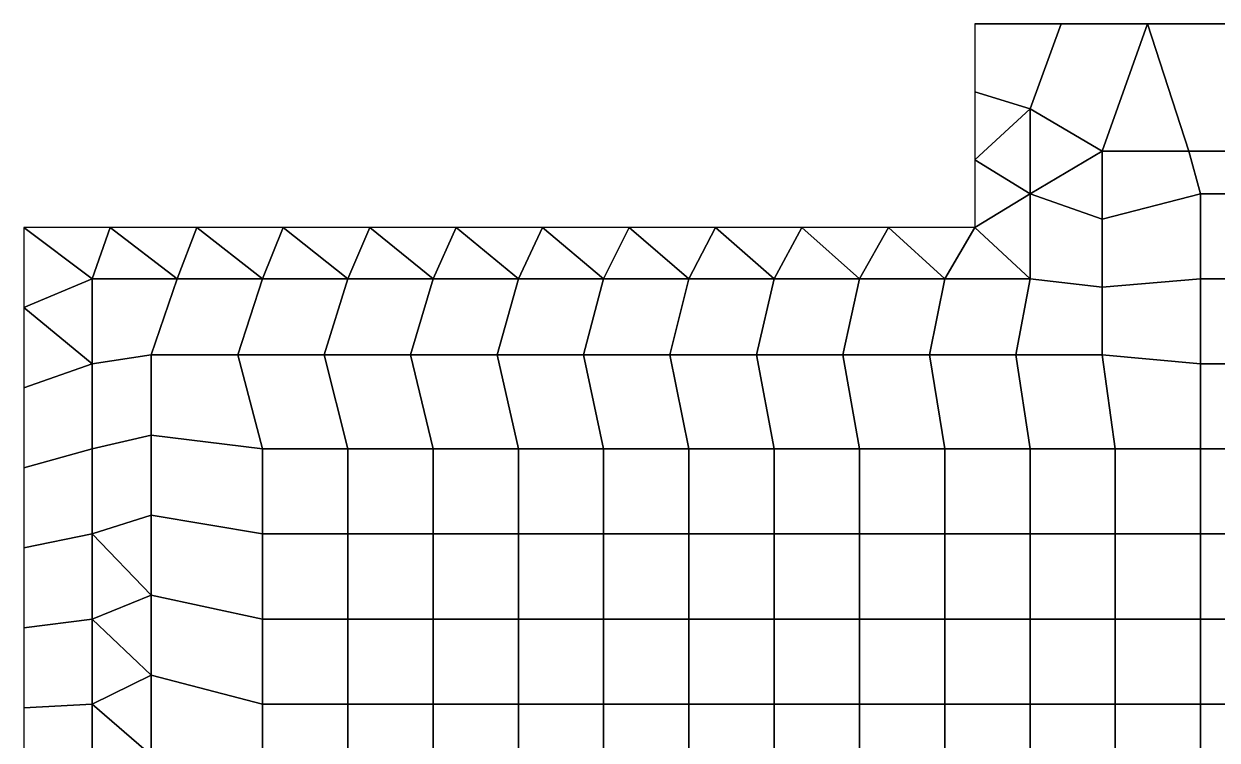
# Model space of a CAD drawing. Extents: x -13 to 39.3, y -26.5 to 20.6.
# Drawn here: x 1.2 to 8.23, y 16.33 to 20.55 of the extents above; entities that cross this region are included whole.
import ezdxf

# ---------------------------------------------------------------- set-up
doc = ezdxf.new("R2010")
doc.units = 0
doc.layers.add('BARS', color=1, linetype='CONTINUOUS')
doc.layers.add('FACES', color=5, linetype='CONTINUOUS')

msp = doc.modelspace()

# ---------------------------------------------------------------- linework, layer by layer
at = {"layer": 'BARS'}
for p, q in [((6.8, 20.55), (6.8, 20.15)), ((6.8, 20.55), (7.308, 20.55)), ((6.8, 20.55, 3.3), (6.8, 20.15, 3.3)), ((6.8, 20.55, 3.3), (7.308, 20.55, 3.3)), ((7.308, 20.55), (7.816, 20.55)), ((7.308, 20.55, 3.3), (7.816, 20.55, 3.3)), ((7.816, 20.55), (8.324, 20.55)), ((7.816, 20.55, 3.3), (8.324, 20.55, 3.3)), ((6.8, 20.15), (6.8, 19.75)), ((6.8, 20.15, 3.3), (6.8, 19.75, 3.3)), ((6.8, 19.75), (6.8, 19.35)), ((6.8, 19.75, 3.3), (6.8, 19.35, 3.3)), ((7.55, 19.4), (7.55, 19.8)), ((7.55, 19.8), (8.05909, 19.8)), ((7.55, 19.4, 3.3), (7.55, 19.8, 3.3)), ((7.55, 19.8, 3.3), (8.05909, 19.8, 3.3)), ((8.05909, 19.8), (8.56818, 19.8)), ((8.05909, 19.8, 3.3), (8.56818, 19.8, 3.3)), ((7.55, 19), (7.55, 19.4)), ((7.55, 19, 3.3), (7.55, 19.4, 3.3)), ((1.70909, 19.35), (1.2, 19.35)), ((1.2, 19.35), (1.2, 18.8786)), ((1.70909, 19.35, 3.3), (1.2, 19.35, 3.3)), ((1.2, 19.35, 3.3), (1.2, 18.8786, 3.3)), ((2.21818, 19.35), (1.70909, 19.35)), ((2.21818, 19.35, 3.3), (1.70909, 19.35, 3.3)), ((2.72727, 19.35), (2.21818, 19.35)), ((2.72727, 19.35, 3.3), (2.21818, 19.35, 3.3)), ((3.23636, 19.35), (2.72727, 19.35)), ((3.23636, 19.35, 3.3), (2.72727, 19.35, 3.3)), ((3.74545, 19.35), (3.23636, 19.35)), ((3.74545, 19.35, 3.3), (3.23636, 19.35, 3.3)), ((4.25455, 19.35), (3.74545, 19.35)), ((4.25455, 19.35, 3.3), (3.74545, 19.35, 3.3)), ((4.76364, 19.35), (4.25455, 19.35)), ((4.76364, 19.35, 3.3), (4.25455, 19.35, 3.3)), ((5.27273, 19.35), (4.76364, 19.35)), ((5.27273, 19.35, 3.3), (4.76364, 19.35, 3.3)), ((5.78182, 19.35), (5.27273, 19.35)), ((5.78182, 19.35, 3.3), (5.27273, 19.35, 3.3)), ((6.29091, 19.35), (5.78182, 19.35)), ((6.29091, 19.35, 3.3), (5.78182, 19.35, 3.3)), ((6.8, 19.35), (6.29091, 19.35)), ((6.8, 19.35, 3.3), (6.29091, 19.35, 3.3)), ((7.55, 18.6), (7.55, 19)), ((7.55, 18.6, 3.3), (7.55, 19, 3.3)), ((1.2, 18.8786), (1.2, 18.4071)), ((1.2, 18.8786, 3.3), (1.2, 18.4071, 3.3)), ((1.95, 18.1286), (1.95, 18.6)), ((1.95, 18.6), (2.45909, 18.6)), ((1.95, 18.6), (1.95, 18.6, 0.66)), ((1.95, 18.6, 0.66), (1.95, 18.6, 1.32)), ((1.95, 18.6, 1.32), (1.95, 18.6, 1.98)), ((1.95, 18.6, 1.98), (1.95, 18.6, 2.64)), ((1.95, 18.6, 2.64), (1.95, 18.6, 3.3)), ((1.95, 18.1286, 3.3), (1.95, 18.6, 3.3)), ((1.95, 18.6, 3.3), (2.45909, 18.6, 3.3)), ((2.45909, 18.6), (2.96818, 18.6)), ((2.45909, 18.6, 3.3), (2.96818, 18.6, 3.3)), ((2.96818, 18.6), (3.47727, 18.6)), ((2.96818, 18.6, 3.3), (3.47727, 18.6, 3.3)), ((3.47727, 18.6), (3.98636, 18.6)), ((3.47727, 18.6, 3.3), (3.98636, 18.6, 3.3)), ((3.98636, 18.6), (4.49545, 18.6)), ((3.98636, 18.6, 3.3), (4.49545, 18.6, 3.3)), ((4.49545, 18.6), (5.00455, 18.6)), ((4.49545, 18.6, 3.3), (5.00455, 18.6, 3.3)), ((5.00455, 18.6), (5.51364, 18.6)), ((5.00455, 18.6, 3.3), (5.51364, 18.6, 3.3)), ((5.51364, 18.6), (6.02273, 18.6)), ((5.51364, 18.6), (5.51364, 18.6, 0.66)), ((5.51364, 18.6, 0.66), (5.51364, 18.6, 1.32)), ((5.51364, 18.6, 1.32), (5.51364, 18.6, 1.98)), ((5.51364, 18.6, 1.98), (5.51364, 18.6, 2.64)), ((5.51364, 18.6, 2.64), (5.51364, 18.6, 3.3)), ((5.51364, 18.6, 3.3), (6.02273, 18.6, 3.3)), ((6.02273, 18.6), (6.53182, 18.6)), ((6.02273, 18.6, 3.3), (6.53182, 18.6, 3.3)), ((6.53182, 18.6), (7.04091, 18.6)), ((6.53182, 18.6, 3.3), (7.04091, 18.6, 3.3)), ((7.04091, 18.6), (7.55, 18.6)), ((7.04091, 18.6, 3.3), (7.55, 18.6, 3.3)), ((7.55, 18.6), (7.55, 18.6, 0.66)), ((7.55, 18.6, 0.66), (7.55, 18.6, 1.32)), ((7.55, 18.6, 1.32), (7.55, 18.6, 1.98)), ((7.55, 18.6, 1.98), (7.55, 18.6, 2.64)), ((7.55, 18.6, 2.64), (7.55, 18.6, 3.3)), ((1.2, 18.4071), (1.2, 17.9357)), ((1.2, 18.4071, 3.3), (1.2, 17.9357, 3.3)), ((1.95, 17.6571), (1.95, 18.1286)), ((1.95, 17.6571, 3.3), (1.95, 18.1286, 3.3)), ((1.2, 17.9357), (1.2, 17.4643)), ((1.2, 17.9357, 3.3), (1.2, 17.4643, 3.3)), ((1.95, 17.1857), (1.95, 17.6571)), ((1.95, 17.1857, 3.3), (1.95, 17.6571, 3.3)), ((1.2, 17.4643), (1.2, 16.9929)), ((1.2, 17.4643, 3.3), (1.2, 16.9929, 3.3)), ((1.95, 16.7143), (1.95, 17.1857)), ((1.95, 16.7143, 3.3), (1.95, 17.1857, 3.3)), ((1.2, 16.9929), (1.2, 16.5214)), ((1.2, 16.9929, 3.3), (1.2, 16.5214, 3.3)), ((1.95, 16.2429), (1.95, 16.7143)), ((1.95, 16.2429, 3.3), (1.95, 16.7143, 3.3)), ((1.2, 16.5214), (1.2, 16.05)), ((1.2, 16.5214, 3.3), (1.2, 16.05, 3.3))]:
    msp.add_line(p, q, dxfattribs=at)
at = {"layer": 'FACES'}
for points in [[(7.12464, 20.0493), (7.308, 20.55), (6.8, 20.55), (6.8, 20.15)], [(7.12464, 20.0493, 3.3), (7.308, 20.55, 3.3), (6.8, 20.55, 3.3), (6.8, 20.15, 3.3)], [(7.55, 19.8), (7.816, 20.55), (7.308, 20.55), (7.12464, 20.0493)], [(7.55, 19.8, 3.3), (7.816, 20.55, 3.3), (7.308, 20.55, 3.3), (7.12464, 20.0493, 3.3)], [(8.05909, 19.8), (7.816, 20.55), (7.55, 19.8)], [(8.05909, 19.8, 3.3), (7.816, 20.55, 3.3), (7.55, 19.8, 3.3)], [(8.56818, 19.8), (8.324, 20.55), (7.816, 20.55), (8.05909, 19.8)], [(8.56818, 19.8, 3.3), (8.324, 20.55, 3.3), (7.816, 20.55, 3.3), (8.05909, 19.8, 3.3)], [(7.12464, 20.0493), (6.8, 20.15), (6.8, 19.75)], [(7.12464, 20.0493, 3.3), (6.8, 20.15, 3.3), (6.8, 19.75, 3.3)], [(7.12464, 19.5486), (7.12464, 20.0493), (6.8, 19.75)], [(7.12464, 19.5486, 3.3), (7.12464, 20.0493, 3.3), (6.8, 19.75, 3.3)], [(7.55, 19.8), (7.12464, 20.0493), (7.12464, 19.5486)], [(7.55, 19.8, 3.3), (7.12464, 20.0493, 3.3), (7.12464, 19.5486, 3.3)], [(7.12464, 19.5486), (6.8, 19.75), (6.8, 19.35)], [(7.12464, 19.5486, 3.3), (6.8, 19.75, 3.3), (6.8, 19.35, 3.3)], [(7.55, 19.4), (7.55, 19.8), (7.12464, 19.5486)], [(7.55, 19.4, 3.3), (7.55, 19.8, 3.3), (7.12464, 19.5486, 3.3)], [(8.12887, 19.5486), (8.05909, 19.8), (7.55, 19.8), (7.55, 19.4)], [(7.55, 19.8), (7.55, 19.8, 0.66), (8.05909, 19.8, 0.66), (8.05909, 19.8)], [(8.05909, 19.8, 0.66), (7.55, 19.8, 0.66), (7.55, 19.8, 1.32), (8.05909, 19.8, 1.32)], [(8.05909, 19.8, 1.32), (7.55, 19.8, 1.32), (7.55, 19.8, 1.98), (8.05909, 19.8, 1.98)], [(8.05909, 19.8, 1.98), (7.55, 19.8, 1.98), (7.55, 19.8, 2.64), (8.05909, 19.8, 2.64)], [(8.05909, 19.8, 2.64), (7.55, 19.8, 2.64), (7.55, 19.8, 3.3), (8.05909, 19.8, 3.3)], [(7.55, 19.4, 0.66), (7.55, 19.4), (7.55, 19.8), (7.55, 19.8, 0.66)], [(7.55, 19.4, 0.66), (7.55, 19.8, 0.66), (7.55, 19.8, 1.32), (7.55, 19.4, 1.32)], [(7.55, 19.4, 1.32), (7.55, 19.8, 1.32), (7.55, 19.8, 1.98), (7.55, 19.4, 1.98)], [(7.55, 19.4, 1.98), (7.55, 19.8, 1.98), (7.55, 19.8, 2.64), (7.55, 19.4, 2.64)], [(7.55, 19.4, 2.64), (7.55, 19.8, 2.64), (7.55, 19.8, 3.3), (7.55, 19.4, 3.3)], [(8.12887, 19.5486, 3.3), (8.05909, 19.8, 3.3), (7.55, 19.8, 3.3), (7.55, 19.4, 3.3)], [(8.63098, 19.5486), (8.56818, 19.8), (8.05909, 19.8), (8.12887, 19.5486)], [(8.05909, 19.8), (8.05909, 19.8, 0.66), (8.56818, 19.8, 0.66), (8.56818, 19.8)], [(8.56818, 19.8, 0.66), (8.05909, 19.8, 0.66), (8.05909, 19.8, 1.32), (8.56818, 19.8, 1.32)], [(8.56818, 19.8, 1.32), (8.05909, 19.8, 1.32), (8.05909, 19.8, 1.98), (8.56818, 19.8, 1.98)], [(8.56818, 19.8, 1.98), (8.05909, 19.8, 1.98), (8.05909, 19.8, 2.64), (8.56818, 19.8, 2.64)], [(8.56818, 19.8, 2.64), (8.05909, 19.8, 2.64), (8.05909, 19.8, 3.3), (8.56818, 19.8, 3.3)], [(8.63098, 19.5486, 3.3), (8.56818, 19.8, 3.3), (8.05909, 19.8, 3.3), (8.12887, 19.5486, 3.3)], [(7.12464, 19.0479), (7.12464, 19.5486), (6.8, 19.35)], [(7.12464, 19.0479, 3.3), (7.12464, 19.5486, 3.3), (6.8, 19.35, 3.3)], [(7.55, 19), (7.55, 19.4), (7.12464, 19.5486), (7.12464, 19.0479)], [(7.55, 19, 3.3), (7.55, 19.4, 3.3), (7.12464, 19.5486, 3.3), (7.12464, 19.0479, 3.3)], [(8.12887, 19.0479), (8.12887, 19.5486), (7.55, 19.4), (7.55, 19)], [(8.12887, 19.0479, 3.3), (8.12887, 19.5486, 3.3), (7.55, 19.4, 3.3), (7.55, 19, 3.3)], [(8.63098, 19.5486), (8.12887, 19.5486), (8.12887, 19.0479), (8.63098, 19.0479)], [(8.63098, 19.5486, 3.3), (8.12887, 19.5486, 3.3), (8.12887, 19.0479, 3.3), (8.63098, 19.0479, 3.3)], [(7.55, 19, 0.66), (7.55, 19), (7.55, 19.4), (7.55, 19.4, 0.66)], [(7.55, 19, 0.66), (7.55, 19.4, 0.66), (7.55, 19.4, 1.32), (7.55, 19, 1.32)], [(7.55, 19, 1.32), (7.55, 19.4, 1.32), (7.55, 19.4, 1.98), (7.55, 19, 1.98)], [(7.55, 19, 1.98), (7.55, 19.4, 1.98), (7.55, 19.4, 2.64), (7.55, 19, 2.64)], [(7.55, 19, 2.64), (7.55, 19.4, 2.64), (7.55, 19.4, 3.3), (7.55, 19, 3.3)], [(1.60139, 19.0479), (1.70909, 19.35), (1.2, 19.35)], [(1.60139, 19.0479), (1.2, 19.35), (1.2, 18.8786)], [(1.60139, 19.0479, 3.3), (1.70909, 19.35, 3.3), (1.2, 19.35, 3.3)], [(1.60139, 19.0479, 3.3), (1.2, 19.35, 3.3), (1.2, 18.8786, 3.3)], [(2.1035, 19.0479), (1.70909, 19.35), (1.60139, 19.0479)], [(2.1035, 19.0479, 3.3), (1.70909, 19.35, 3.3), (1.60139, 19.0479, 3.3)], [(2.1035, 19.0479), (2.21818, 19.35), (1.70909, 19.35)], [(2.1035, 19.0479, 3.3), (2.21818, 19.35, 3.3), (1.70909, 19.35, 3.3)], [(2.60562, 19.0479), (2.21818, 19.35), (2.1035, 19.0479)], [(2.60562, 19.0479, 3.3), (2.21818, 19.35, 3.3), (2.1035, 19.0479, 3.3)], [(2.60562, 19.0479), (2.72727, 19.35), (2.21818, 19.35)], [(2.60562, 19.0479, 3.3), (2.72727, 19.35, 3.3), (2.21818, 19.35, 3.3)], [(3.10773, 19.0479), (2.72727, 19.35), (2.60562, 19.0479)], [(3.10773, 19.0479, 3.3), (2.72727, 19.35, 3.3), (2.60562, 19.0479, 3.3)], [(3.10773, 19.0479), (3.23636, 19.35), (2.72727, 19.35)], [(3.10773, 19.0479, 3.3), (3.23636, 19.35, 3.3), (2.72727, 19.35, 3.3)], [(3.60984, 19.0479), (3.23636, 19.35), (3.10773, 19.0479)], [(3.60984, 19.0479, 3.3), (3.23636, 19.35, 3.3), (3.10773, 19.0479, 3.3)], [(3.60984, 19.0479), (3.74545, 19.35), (3.23636, 19.35)], [(3.60984, 19.0479, 3.3), (3.74545, 19.35, 3.3), (3.23636, 19.35, 3.3)], [(4.11196, 19.0479), (3.74545, 19.35), (3.60984, 19.0479)], [(4.11196, 19.0479, 3.3), (3.74545, 19.35, 3.3), (3.60984, 19.0479, 3.3)], [(4.11196, 19.0479), (4.25455, 19.35), (3.74545, 19.35)], [(4.11196, 19.0479, 3.3), (4.25455, 19.35, 3.3), (3.74545, 19.35, 3.3)], [(4.61407, 19.0479), (4.25455, 19.35), (4.11196, 19.0479)], [(4.61407, 19.0479, 3.3), (4.25455, 19.35, 3.3), (4.11196, 19.0479, 3.3)], [(4.61407, 19.0479), (4.76364, 19.35), (4.25455, 19.35)], [(4.61407, 19.0479, 3.3), (4.76364, 19.35, 3.3), (4.25455, 19.35, 3.3)], [(5.11618, 19.0479), (4.76364, 19.35), (4.61407, 19.0479)], [(5.11618, 19.0479, 3.3), (4.76364, 19.35, 3.3), (4.61407, 19.0479, 3.3)], [(5.11618, 19.0479), (5.27273, 19.35), (4.76364, 19.35)], [(5.11618, 19.0479, 3.3), (5.27273, 19.35, 3.3), (4.76364, 19.35, 3.3)], [(5.6183, 19.0479), (5.27273, 19.35), (5.11618, 19.0479)], [(5.6183, 19.0479, 3.3), (5.27273, 19.35, 3.3), (5.11618, 19.0479, 3.3)], [(5.6183, 19.0479), (5.78182, 19.35), (5.27273, 19.35)], [(5.6183, 19.0479, 3.3), (5.78182, 19.35, 3.3), (5.27273, 19.35, 3.3)], [(6.12041, 19.0479), (5.78182, 19.35), (5.6183, 19.0479)], [(6.12041, 19.0479, 3.3), (5.78182, 19.35, 3.3), (5.6183, 19.0479, 3.3)], [(6.12041, 19.0479), (6.29091, 19.35), (5.78182, 19.35)], [(6.12041, 19.0479, 3.3), (6.29091, 19.35, 3.3), (5.78182, 19.35, 3.3)], [(6.62252, 19.0479), (6.29091, 19.35), (6.12041, 19.0479)], [(6.62252, 19.0479, 3.3), (6.29091, 19.35, 3.3), (6.12041, 19.0479, 3.3)], [(6.62252, 19.0479), (6.8, 19.35), (6.29091, 19.35)], [(6.62252, 19.0479, 3.3), (6.8, 19.35, 3.3), (6.29091, 19.35, 3.3)], [(7.12464, 19.0479), (6.8, 19.35), (6.62252, 19.0479)], [(7.12464, 19.0479, 3.3), (6.8, 19.35, 3.3), (6.62252, 19.0479, 3.3)], [(1.60139, 18.5472), (1.60139, 19.0479), (1.2, 18.8786)], [(1.60139, 18.5472, 3.3), (1.60139, 19.0479, 3.3), (1.2, 18.8786, 3.3)], [(1.95, 18.6), (2.1035, 19.0479), (1.60139, 19.0479), (1.60139, 18.5472)], [(1.95, 18.6, 3.3), (2.1035, 19.0479, 3.3), (1.60139, 19.0479, 3.3), (1.60139, 18.5472, 3.3)], [(2.45909, 18.6), (2.60562, 19.0479), (2.1035, 19.0479), (1.95, 18.6)], [(2.45909, 18.6, 3.3), (2.60562, 19.0479, 3.3), (2.1035, 19.0479, 3.3), (1.95, 18.6, 3.3)], [(2.96818, 18.6), (3.10773, 19.0479), (2.60562, 19.0479), (2.45909, 18.6)], [(2.96818, 18.6, 3.3), (3.10773, 19.0479, 3.3), (2.60562, 19.0479, 3.3), (2.45909, 18.6, 3.3)], [(3.47727, 18.6), (3.60984, 19.0479), (3.10773, 19.0479), (2.96818, 18.6)], [(3.47727, 18.6, 3.3), (3.60984, 19.0479, 3.3), (3.10773, 19.0479, 3.3), (2.96818, 18.6, 3.3)], [(3.98636, 18.6), (4.11196, 19.0479), (3.60984, 19.0479), (3.47727, 18.6)], [(3.98636, 18.6, 3.3), (4.11196, 19.0479, 3.3), (3.60984, 19.0479, 3.3), (3.47727, 18.6, 3.3)], [(4.49545, 18.6), (4.61407, 19.0479), (4.11196, 19.0479), (3.98636, 18.6)], [(4.49545, 18.6, 3.3), (4.61407, 19.0479, 3.3), (4.11196, 19.0479, 3.3), (3.98636, 18.6, 3.3)], [(5.00455, 18.6), (5.11618, 19.0479), (4.61407, 19.0479), (4.49545, 18.6)], [(5.00455, 18.6, 3.3), (5.11618, 19.0479, 3.3), (4.61407, 19.0479, 3.3), (4.49545, 18.6, 3.3)], [(5.51364, 18.6), (5.6183, 19.0479), (5.11618, 19.0479), (5.00455, 18.6)], [(5.51364, 18.6, 3.3), (5.6183, 19.0479, 3.3), (5.11618, 19.0479, 3.3), (5.00455, 18.6, 3.3)], [(6.02273, 18.6), (6.12041, 19.0479), (5.6183, 19.0479), (5.51364, 18.6)], [(6.02273, 18.6, 3.3), (6.12041, 19.0479, 3.3), (5.6183, 19.0479, 3.3), (5.51364, 18.6, 3.3)], [(6.53182, 18.6), (6.62252, 19.0479), (6.12041, 19.0479), (6.02273, 18.6)], [(6.53182, 18.6, 3.3), (6.62252, 19.0479, 3.3), (6.12041, 19.0479, 3.3), (6.02273, 18.6, 3.3)], [(7.04091, 18.6), (7.12464, 19.0479), (6.62252, 19.0479), (6.53182, 18.6)], [(7.04091, 18.6, 3.3), (7.12464, 19.0479, 3.3), (6.62252, 19.0479, 3.3), (6.53182, 18.6, 3.3)], [(7.55, 19), (7.12464, 19.0479), (7.04091, 18.6), (7.55, 18.6)], [(7.55, 19, 3.3), (7.12464, 19.0479, 3.3), (7.04091, 18.6, 3.3), (7.55, 18.6, 3.3)], [(8.12887, 19.0479), (7.55, 19), (7.55, 18.6), (8.12887, 18.5472)], [(8.12887, 19.0479, 3.3), (7.55, 19, 3.3), (7.55, 18.6, 3.3), (8.12887, 18.5472, 3.3)], [(8.63098, 19.0479), (8.12887, 19.0479), (8.12887, 18.5472), (8.63098, 18.5472)], [(8.63098, 19.0479, 3.3), (8.12887, 19.0479, 3.3), (8.12887, 18.5472, 3.3), (8.63098, 18.5472, 3.3)], [(7.55, 18.6, 0.66), (7.55, 18.6), (7.55, 19), (7.55, 19, 0.66)], [(7.55, 18.6, 0.66), (7.55, 19, 0.66), (7.55, 19, 1.32), (7.55, 18.6, 1.32)], [(7.55, 18.6, 1.32), (7.55, 19, 1.32), (7.55, 19, 1.98), (7.55, 18.6, 1.98)], [(7.55, 18.6, 1.98), (7.55, 19, 1.98), (7.55, 19, 2.64), (7.55, 18.6, 2.64)], [(7.55, 18.6, 2.64), (7.55, 19, 2.64), (7.55, 19, 3.3), (7.55, 18.6, 3.3)], [(1.60139, 18.5472), (1.2, 18.8786), (1.2, 18.4071)], [(1.60139, 18.5472, 3.3), (1.2, 18.8786, 3.3), (1.2, 18.4071, 3.3)], [(1.95, 18.1286), (1.95, 18.6), (1.60139, 18.5472), (1.60139, 18.0465)], [(1.95, 18.1286, 3.3), (1.95, 18.6, 3.3), (1.60139, 18.5472, 3.3), (1.60139, 18.0465, 3.3)], [(2.60562, 18.0465), (2.45909, 18.6), (1.95, 18.6), (1.95, 18.1286)], [(1.95, 18.6), (1.95, 18.6, 0.66), (2.45909, 18.6, 0.66), (2.45909, 18.6)], [(2.45909, 18.6, 0.66), (1.95, 18.6, 0.66), (1.95, 18.6, 1.32), (2.45909, 18.6, 1.32)], [(2.45909, 18.6, 1.32), (1.95, 18.6, 1.32), (1.95, 18.6, 1.98), (2.45909, 18.6, 1.98)], [(2.45909, 18.6, 1.98), (1.95, 18.6, 1.98), (1.95, 18.6, 2.64), (2.45909, 18.6, 2.64)], [(2.45909, 18.6, 2.64), (1.95, 18.6, 2.64), (1.95, 18.6, 3.3), (2.45909, 18.6, 3.3)], [(1.95, 18.1286, 0.66), (1.95, 18.1286), (1.95, 18.6), (1.95, 18.6, 0.66)], [(1.95, 18.1286, 0.66), (1.95, 18.6, 0.66), (1.95, 18.6, 1.32), (1.95, 18.1286, 1.32)], [(1.95, 18.1286, 1.32), (1.95, 18.6, 1.32), (1.95, 18.6, 1.98), (1.95, 18.1286, 1.98)], [(1.95, 18.1286, 1.98), (1.95, 18.6, 1.98), (1.95, 18.6, 2.64), (1.95, 18.1286, 2.64)], [(1.95, 18.1286, 2.64), (1.95, 18.6, 2.64), (1.95, 18.6, 3.3), (1.95, 18.1286, 3.3)], [(2.60562, 18.0465, 3.3), (2.45909, 18.6, 3.3), (1.95, 18.6, 3.3), (1.95, 18.1286, 3.3)], [(3.10773, 18.0465), (2.96818, 18.6), (2.45909, 18.6), (2.60562, 18.0465)], [(2.45909, 18.6), (2.45909, 18.6, 0.66), (2.96818, 18.6, 0.66), (2.96818, 18.6)], [(2.96818, 18.6, 0.66), (2.45909, 18.6, 0.66), (2.45909, 18.6, 1.32), (2.96818, 18.6, 1.32)], [(2.96818, 18.6, 1.32), (2.45909, 18.6, 1.32), (2.45909, 18.6, 1.98), (2.96818, 18.6, 1.98)], [(2.96818, 18.6, 1.98), (2.45909, 18.6, 1.98), (2.45909, 18.6, 2.64), (2.96818, 18.6, 2.64)], [(2.96818, 18.6, 2.64), (2.45909, 18.6, 2.64), (2.45909, 18.6, 3.3), (2.96818, 18.6, 3.3)], [(3.10773, 18.0465, 3.3), (2.96818, 18.6, 3.3), (2.45909, 18.6, 3.3), (2.60562, 18.0465, 3.3)], [(3.60984, 18.0465), (3.47727, 18.6), (2.96818, 18.6), (3.10773, 18.0465)], [(2.96818, 18.6), (2.96818, 18.6, 0.66), (3.47727, 18.6, 0.66), (3.47727, 18.6)], [(3.47727, 18.6, 0.66), (2.96818, 18.6, 0.66), (2.96818, 18.6, 1.32), (3.47727, 18.6, 1.32)], [(3.47727, 18.6, 1.32), (2.96818, 18.6, 1.32), (2.96818, 18.6, 1.98), (3.47727, 18.6, 1.98)], [(3.47727, 18.6, 1.98), (2.96818, 18.6, 1.98), (2.96818, 18.6, 2.64), (3.47727, 18.6, 2.64)], [(3.47727, 18.6, 2.64), (2.96818, 18.6, 2.64), (2.96818, 18.6, 3.3), (3.47727, 18.6, 3.3)], [(3.60984, 18.0465, 3.3), (3.47727, 18.6, 3.3), (2.96818, 18.6, 3.3), (3.10773, 18.0465, 3.3)], [(4.11196, 18.0465), (3.98636, 18.6), (3.47727, 18.6), (3.60984, 18.0465)], [(3.47727, 18.6), (3.47727, 18.6, 0.66), (3.98636, 18.6, 0.66), (3.98636, 18.6)], [(3.98636, 18.6, 0.66), (3.47727, 18.6, 0.66), (3.47727, 18.6, 1.32), (3.98636, 18.6, 1.32)], [(3.98636, 18.6, 1.32), (3.47727, 18.6, 1.32), (3.47727, 18.6, 1.98), (3.98636, 18.6, 1.98)], [(3.98636, 18.6, 1.98), (3.47727, 18.6, 1.98), (3.47727, 18.6, 2.64), (3.98636, 18.6, 2.64)], [(3.98636, 18.6, 2.64), (3.47727, 18.6, 2.64), (3.47727, 18.6, 3.3), (3.98636, 18.6, 3.3)], [(4.11196, 18.0465, 3.3), (3.98636, 18.6, 3.3), (3.47727, 18.6, 3.3), (3.60984, 18.0465, 3.3)], [(4.61407, 18.0465), (4.49545, 18.6), (3.98636, 18.6), (4.11196, 18.0465)], [(3.98636, 18.6), (3.98636, 18.6, 0.66), (4.49545, 18.6, 0.66), (4.49545, 18.6)], [(4.49545, 18.6, 0.66), (3.98636, 18.6, 0.66), (3.98636, 18.6, 1.32), (4.49545, 18.6, 1.32)], [(4.49545, 18.6, 1.32), (3.98636, 18.6, 1.32), (3.98636, 18.6, 1.98), (4.49545, 18.6, 1.98)], [(4.49545, 18.6, 1.98), (3.98636, 18.6, 1.98), (3.98636, 18.6, 2.64), (4.49545, 18.6, 2.64)], [(4.49545, 18.6, 2.64), (3.98636, 18.6, 2.64), (3.98636, 18.6, 3.3), (4.49545, 18.6, 3.3)], [(4.61407, 18.0465, 3.3), (4.49545, 18.6, 3.3), (3.98636, 18.6, 3.3), (4.11196, 18.0465, 3.3)], [(5.11618, 18.0465), (5.00455, 18.6), (4.49545, 18.6), (4.61407, 18.0465)], [(4.49545, 18.6), (4.49545, 18.6, 0.66), (5.00455, 18.6, 0.66), (5.00455, 18.6)], [(5.00455, 18.6, 0.66), (4.49545, 18.6, 0.66), (4.49545, 18.6, 1.32), (5.00455, 18.6, 1.32)], [(5.00455, 18.6, 1.32), (4.49545, 18.6, 1.32), (4.49545, 18.6, 1.98), (5.00455, 18.6, 1.98)], [(5.00455, 18.6, 1.98), (4.49545, 18.6, 1.98), (4.49545, 18.6, 2.64), (5.00455, 18.6, 2.64)], [(5.00455, 18.6, 2.64), (4.49545, 18.6, 2.64), (4.49545, 18.6, 3.3), (5.00455, 18.6, 3.3)], [(5.11618, 18.0465, 3.3), (5.00455, 18.6, 3.3), (4.49545, 18.6, 3.3), (4.61407, 18.0465, 3.3)], [(5.6183, 18.0465), (5.51364, 18.6), (5.00455, 18.6), (5.11618, 18.0465)], [(5.00455, 18.6), (5.00455, 18.6, 0.66), (5.51364, 18.6, 0.66), (5.51364, 18.6)], [(5.51364, 18.6, 0.66), (5.00455, 18.6, 0.66), (5.00455, 18.6, 1.32), (5.51364, 18.6, 1.32)], [(5.51364, 18.6, 1.32), (5.00455, 18.6, 1.32), (5.00455, 18.6, 1.98), (5.51364, 18.6, 1.98)], [(5.51364, 18.6, 1.98), (5.00455, 18.6, 1.98), (5.00455, 18.6, 2.64), (5.51364, 18.6, 2.64)], [(5.51364, 18.6, 2.64), (5.00455, 18.6, 2.64), (5.00455, 18.6, 3.3), (5.51364, 18.6, 3.3)], [(5.6183, 18.0465, 3.3), (5.51364, 18.6, 3.3), (5.00455, 18.6, 3.3), (5.11618, 18.0465, 3.3)], [(6.12041, 18.0465), (6.02273, 18.6), (5.51364, 18.6), (5.6183, 18.0465)], [(5.51364, 18.6), (5.51364, 18.6, 0.66), (6.02273, 18.6, 0.66), (6.02273, 18.6)], [(6.02273, 18.6, 0.66), (5.51364, 18.6, 0.66), (5.51364, 18.6, 1.32), (6.02273, 18.6, 1.32)], [(6.02273, 18.6, 1.32), (5.51364, 18.6, 1.32), (5.51364, 18.6, 1.98), (6.02273, 18.6, 1.98)], [(6.02273, 18.6, 1.98), (5.51364, 18.6, 1.98), (5.51364, 18.6, 2.64), (6.02273, 18.6, 2.64)], [(6.02273, 18.6, 2.64), (5.51364, 18.6, 2.64), (5.51364, 18.6, 3.3), (6.02273, 18.6, 3.3)], [(6.12041, 18.0465, 3.3), (6.02273, 18.6, 3.3), (5.51364, 18.6, 3.3), (5.6183, 18.0465, 3.3)], [(6.62252, 18.0465), (6.53182, 18.6), (6.02273, 18.6), (6.12041, 18.0465)], [(6.02273, 18.6), (6.02273, 18.6, 0.66), (6.53182, 18.6, 0.66), (6.53182, 18.6)], [(6.53182, 18.6, 0.66), (6.02273, 18.6, 0.66), (6.02273, 18.6, 1.32), (6.53182, 18.6, 1.32)], [(6.53182, 18.6, 1.32), (6.02273, 18.6, 1.32), (6.02273, 18.6, 1.98), (6.53182, 18.6, 1.98)], [(6.53182, 18.6, 1.98), (6.02273, 18.6, 1.98), (6.02273, 18.6, 2.64), (6.53182, 18.6, 2.64)], [(6.53182, 18.6, 2.64), (6.02273, 18.6, 2.64), (6.02273, 18.6, 3.3), (6.53182, 18.6, 3.3)], [(6.62252, 18.0465, 3.3), (6.53182, 18.6, 3.3), (6.02273, 18.6, 3.3), (6.12041, 18.0465, 3.3)], [(7.12464, 18.0465), (7.04091, 18.6), (6.53182, 18.6), (6.62252, 18.0465)], [(6.53182, 18.6), (6.53182, 18.6, 0.66), (7.04091, 18.6, 0.66), (7.04091, 18.6)], [(7.04091, 18.6, 0.66), (6.53182, 18.6, 0.66), (6.53182, 18.6, 1.32), (7.04091, 18.6, 1.32)], [(7.04091, 18.6, 1.32), (6.53182, 18.6, 1.32), (6.53182, 18.6, 1.98), (7.04091, 18.6, 1.98)], [(7.04091, 18.6, 1.98), (6.53182, 18.6, 1.98), (6.53182, 18.6, 2.64), (7.04091, 18.6, 2.64)], [(7.04091, 18.6, 2.64), (6.53182, 18.6, 2.64), (6.53182, 18.6, 3.3), (7.04091, 18.6, 3.3)], [(7.12464, 18.0465, 3.3), (7.04091, 18.6, 3.3), (6.53182, 18.6, 3.3), (6.62252, 18.0465, 3.3)], [(7.62675, 18.0465), (7.55, 18.6), (7.04091, 18.6), (7.12464, 18.0465)], [(7.04091, 18.6), (7.04091, 18.6, 0.66), (7.55, 18.6, 0.66), (7.55, 18.6)], [(7.55, 18.6, 0.66), (7.04091, 18.6, 0.66), (7.04091, 18.6, 1.32), (7.55, 18.6, 1.32)], [(7.55, 18.6, 1.32), (7.04091, 18.6, 1.32), (7.04091, 18.6, 1.98), (7.55, 18.6, 1.98)], [(7.55, 18.6, 1.98), (7.04091, 18.6, 1.98), (7.04091, 18.6, 2.64), (7.55, 18.6, 2.64)], [(7.55, 18.6, 2.64), (7.04091, 18.6, 2.64), (7.04091, 18.6, 3.3), (7.55, 18.6, 3.3)], [(7.62675, 18.0465, 3.3), (7.55, 18.6, 3.3), (7.04091, 18.6, 3.3), (7.12464, 18.0465, 3.3)], [(8.12887, 18.0465), (8.12887, 18.5472), (7.55, 18.6), (7.62675, 18.0465)], [(8.12887, 18.0465, 3.3), (8.12887, 18.5472, 3.3), (7.55, 18.6, 3.3), (7.62675, 18.0465, 3.3)], [(1.60139, 18.0465), (1.60139, 18.5472), (1.2, 18.4071), (1.2, 17.9357)], [(1.60139, 18.0465, 3.3), (1.60139, 18.5472, 3.3), (1.2, 18.4071, 3.3), (1.2, 17.9357, 3.3)], [(8.63098, 18.5472), (8.12887, 18.5472), (8.12887, 18.0465), (8.63098, 18.0465)], [(8.63098, 18.5472, 3.3), (8.12887, 18.5472, 3.3), (8.12887, 18.0465, 3.3), (8.63098, 18.0465, 3.3)], [(1.95, 17.6571), (1.95, 18.1286), (1.60139, 18.0465), (1.60139, 17.5458)], [(1.95, 17.6571, 3.3), (1.95, 18.1286, 3.3), (1.60139, 18.0465, 3.3), (1.60139, 17.5458, 3.3)], [(2.60562, 17.5458), (2.60562, 18.0465), (1.95, 18.1286), (1.95, 17.6571)], [(1.95, 17.6571, 0.66), (1.95, 17.6571), (1.95, 18.1286), (1.95, 18.1286, 0.66)], [(1.95, 17.6571, 0.66), (1.95, 18.1286, 0.66), (1.95, 18.1286, 1.32), (1.95, 17.6571, 1.32)], [(1.95, 17.6571, 1.32), (1.95, 18.1286, 1.32), (1.95, 18.1286, 1.98), (1.95, 17.6571, 1.98)], [(1.95, 17.6571, 1.98), (1.95, 18.1286, 1.98), (1.95, 18.1286, 2.64), (1.95, 17.6571, 2.64)], [(1.95, 17.6571, 2.64), (1.95, 18.1286, 2.64), (1.95, 18.1286, 3.3), (1.95, 17.6571, 3.3)], [(2.60562, 17.5458, 3.3), (2.60562, 18.0465, 3.3), (1.95, 18.1286, 3.3), (1.95, 17.6571, 3.3)], [(1.60139, 17.5458), (1.60139, 18.0465), (1.2, 17.9357), (1.2, 17.4643)], [(1.60139, 17.5458, 3.3), (1.60139, 18.0465, 3.3), (1.2, 17.9357, 3.3), (1.2, 17.4643, 3.3)], [(3.10773, 18.0465), (2.60562, 18.0465), (2.60562, 17.5458), (3.10773, 17.5458)], [(3.10773, 18.0465, 3.3), (2.60562, 18.0465, 3.3), (2.60562, 17.5458, 3.3), (3.10773, 17.5458, 3.3)], [(3.60984, 18.0465), (3.10773, 18.0465), (3.10773, 17.5458), (3.60984, 17.5458)], [(3.60984, 18.0465, 3.3), (3.10773, 18.0465, 3.3), (3.10773, 17.5458, 3.3), (3.60984, 17.5458, 3.3)], [(4.11196, 18.0465), (3.60984, 18.0465), (3.60984, 17.5458), (4.11196, 17.5458)], [(4.11196, 18.0465, 3.3), (3.60984, 18.0465, 3.3), (3.60984, 17.5458, 3.3), (4.11196, 17.5458, 3.3)], [(4.61407, 18.0465), (4.11196, 18.0465), (4.11196, 17.5458), (4.61407, 17.5458)], [(4.61407, 18.0465, 3.3), (4.11196, 18.0465, 3.3), (4.11196, 17.5458, 3.3), (4.61407, 17.5458, 3.3)], [(5.11618, 18.0465), (4.61407, 18.0465), (4.61407, 17.5458), (5.11618, 17.5458)], [(5.11618, 18.0465, 3.3), (4.61407, 18.0465, 3.3), (4.61407, 17.5458, 3.3), (5.11618, 17.5458, 3.3)], [(5.6183, 18.0465), (5.11618, 18.0465), (5.11618, 17.5458), (5.6183, 17.5458)], [(5.6183, 18.0465, 3.3), (5.11618, 18.0465, 3.3), (5.11618, 17.5458, 3.3), (5.6183, 17.5458, 3.3)], [(6.12041, 18.0465), (5.6183, 18.0465), (5.6183, 17.5458), (6.12041, 17.5458)], [(6.12041, 18.0465, 3.3), (5.6183, 18.0465, 3.3), (5.6183, 17.5458, 3.3), (6.12041, 17.5458, 3.3)], [(6.62252, 18.0465), (6.12041, 18.0465), (6.12041, 17.5458), (6.62252, 17.5458)], [(6.62252, 18.0465, 3.3), (6.12041, 18.0465, 3.3), (6.12041, 17.5458, 3.3), (6.62252, 17.5458, 3.3)], [(7.12464, 18.0465), (6.62252, 18.0465), (6.62252, 17.5458), (7.12464, 17.5458)], [(7.12464, 18.0465, 3.3), (6.62252, 18.0465, 3.3), (6.62252, 17.5458, 3.3), (7.12464, 17.5458, 3.3)], [(7.62675, 18.0465), (7.12464, 18.0465), (7.12464, 17.5458), (7.62675, 17.5458)], [(7.62675, 18.0465, 3.3), (7.12464, 18.0465, 3.3), (7.12464, 17.5458, 3.3), (7.62675, 17.5458, 3.3)], [(8.12887, 18.0465), (7.62675, 18.0465), (7.62675, 17.5458), (8.12887, 17.5458)], [(8.12887, 18.0465, 3.3), (7.62675, 18.0465, 3.3), (7.62675, 17.5458, 3.3), (8.12887, 17.5458, 3.3)], [(8.63098, 18.0465), (8.12887, 18.0465), (8.12887, 17.5458), (8.63098, 17.5458)], [(8.63098, 18.0465, 3.3), (8.12887, 18.0465, 3.3), (8.12887, 17.5458, 3.3), (8.63098, 17.5458, 3.3)], [(1.95, 17.1857), (1.95, 17.6571), (1.60139, 17.5458)], [(1.95, 17.1857, 3.3), (1.95, 17.6571, 3.3), (1.60139, 17.5458, 3.3)], [(2.60562, 17.5458), (1.95, 17.6571), (1.95, 17.1857), (2.60562, 17.045)], [(1.95, 17.1857, 0.66), (1.95, 17.1857), (1.95, 17.6571), (1.95, 17.6571, 0.66)], [(1.95, 17.1857, 0.66), (1.95, 17.6571, 0.66), (1.95, 17.6571, 1.32), (1.95, 17.1857, 1.32)], [(1.95, 17.1857, 1.32), (1.95, 17.6571, 1.32), (1.95, 17.6571, 1.98), (1.95, 17.1857, 1.98)], [(1.95, 17.1857, 1.98), (1.95, 17.6571, 1.98), (1.95, 17.6571, 2.64), (1.95, 17.1857, 2.64)], [(1.95, 17.1857, 2.64), (1.95, 17.6571, 2.64), (1.95, 17.6571, 3.3), (1.95, 17.1857, 3.3)], [(2.60562, 17.5458, 3.3), (1.95, 17.6571, 3.3), (1.95, 17.1857, 3.3), (2.60562, 17.045, 3.3)], [(1.60139, 17.045), (1.60139, 17.5458), (1.2, 17.4643), (1.2, 16.9929)], [(1.60139, 17.045, 3.3), (1.60139, 17.5458, 3.3), (1.2, 17.4643, 3.3), (1.2, 16.9929, 3.3)], [(1.95, 17.1857), (1.60139, 17.5458), (1.60139, 17.045)], [(1.95, 17.1857, 3.3), (1.60139, 17.5458, 3.3), (1.60139, 17.045, 3.3)], [(3.10773, 17.5458), (2.60562, 17.5458), (2.60562, 17.045), (3.10773, 17.045)], [(3.10773, 17.5458, 3.3), (2.60562, 17.5458, 3.3), (2.60562, 17.045, 3.3), (3.10773, 17.045, 3.3)], [(3.60984, 17.5458), (3.10773, 17.5458), (3.10773, 17.045), (3.60984, 17.045)], [(3.60984, 17.5458, 3.3), (3.10773, 17.5458, 3.3), (3.10773, 17.045, 3.3), (3.60984, 17.045, 3.3)], [(4.11196, 17.5458), (3.60984, 17.5458), (3.60984, 17.045), (4.11196, 17.045)], [(4.11196, 17.5458, 3.3), (3.60984, 17.5458, 3.3), (3.60984, 17.045, 3.3), (4.11196, 17.045, 3.3)], [(4.61407, 17.5458), (4.11196, 17.5458), (4.11196, 17.045), (4.61407, 17.045)], [(4.61407, 17.5458, 3.3), (4.11196, 17.5458, 3.3), (4.11196, 17.045, 3.3), (4.61407, 17.045, 3.3)], [(5.11618, 17.5458), (4.61407, 17.5458), (4.61407, 17.045), (5.11618, 17.045)], [(5.11618, 17.5458, 3.3), (4.61407, 17.5458, 3.3), (4.61407, 17.045, 3.3), (5.11618, 17.045, 3.3)], [(5.6183, 17.5458), (5.11618, 17.5458), (5.11618, 17.045), (5.6183, 17.045)], [(5.6183, 17.5458, 3.3), (5.11618, 17.5458, 3.3), (5.11618, 17.045, 3.3), (5.6183, 17.045, 3.3)], [(6.12041, 17.5458), (5.6183, 17.5458), (5.6183, 17.045), (6.12041, 17.045)], [(6.12041, 17.5458, 3.3), (5.6183, 17.5458, 3.3), (5.6183, 17.045, 3.3), (6.12041, 17.045, 3.3)], [(6.62252, 17.5458), (6.12041, 17.5458), (6.12041, 17.045), (6.62252, 17.045)], [(6.62252, 17.5458, 3.3), (6.12041, 17.5458, 3.3), (6.12041, 17.045, 3.3), (6.62252, 17.045, 3.3)], [(7.12464, 17.5458), (6.62252, 17.5458), (6.62252, 17.045), (7.12464, 17.045)], [(7.12464, 17.5458, 3.3), (6.62252, 17.5458, 3.3), (6.62252, 17.045, 3.3), (7.12464, 17.045, 3.3)], [(7.62675, 17.5458), (7.12464, 17.5458), (7.12464, 17.045), (7.62675, 17.045)], [(7.62675, 17.5458, 3.3), (7.12464, 17.5458, 3.3), (7.12464, 17.045, 3.3), (7.62675, 17.045, 3.3)], [(8.12887, 17.5458), (7.62675, 17.5458), (7.62675, 17.045), (8.12887, 17.045)], [(8.12887, 17.5458, 3.3), (7.62675, 17.5458, 3.3), (7.62675, 17.045, 3.3), (8.12887, 17.045, 3.3)], [(8.63098, 17.5458), (8.12887, 17.5458), (8.12887, 17.045), (8.63098, 17.045)], [(8.63098, 17.5458, 3.3), (8.12887, 17.5458, 3.3), (8.12887, 17.045, 3.3), (8.63098, 17.045, 3.3)], [(1.95, 16.7143), (1.95, 17.1857), (1.60139, 17.045)], [(1.95, 16.7143, 3.3), (1.95, 17.1857, 3.3), (1.60139, 17.045, 3.3)], [(2.60562, 17.045), (1.95, 17.1857), (1.95, 16.7143), (2.60562, 16.5443)], [(1.95, 16.7143, 0.66), (1.95, 16.7143), (1.95, 17.1857), (1.95, 17.1857, 0.66)], [(1.95, 16.7143, 0.66), (1.95, 17.1857, 0.66), (1.95, 17.1857, 1.32), (1.95, 16.7143, 1.32)], [(1.95, 16.7143, 1.32), (1.95, 17.1857, 1.32), (1.95, 17.1857, 1.98), (1.95, 16.7143, 1.98)], [(1.95, 16.7143, 1.98), (1.95, 17.1857, 1.98), (1.95, 17.1857, 2.64), (1.95, 16.7143, 2.64)], [(1.95, 16.7143, 2.64), (1.95, 17.1857, 2.64), (1.95, 17.1857, 3.3), (1.95, 16.7143, 3.3)], [(2.60562, 17.045, 3.3), (1.95, 17.1857, 3.3), (1.95, 16.7143, 3.3), (2.60562, 16.5443, 3.3)], [(1.60139, 16.5443), (1.60139, 17.045), (1.2, 16.9929), (1.2, 16.5214)], [(1.60139, 16.5443, 3.3), (1.60139, 17.045, 3.3), (1.2, 16.9929, 3.3), (1.2, 16.5214, 3.3)], [(1.95, 16.7143), (1.60139, 17.045), (1.60139, 16.5443)], [(1.95, 16.7143, 3.3), (1.60139, 17.045, 3.3), (1.60139, 16.5443, 3.3)], [(3.10773, 17.045), (2.60562, 17.045), (2.60562, 16.5443), (3.10773, 16.5443)], [(3.10773, 17.045, 3.3), (2.60562, 17.045, 3.3), (2.60562, 16.5443, 3.3), (3.10773, 16.5443, 3.3)], [(3.60984, 17.045), (3.10773, 17.045), (3.10773, 16.5443), (3.60984, 16.5443)], [(3.60984, 17.045, 3.3), (3.10773, 17.045, 3.3), (3.10773, 16.5443, 3.3), (3.60984, 16.5443, 3.3)], [(4.11196, 17.045), (3.60984, 17.045), (3.60984, 16.5443), (4.11196, 16.5443)], [(4.11196, 17.045, 3.3), (3.60984, 17.045, 3.3), (3.60984, 16.5443, 3.3), (4.11196, 16.5443, 3.3)], [(4.61407, 17.045), (4.11196, 17.045), (4.11196, 16.5443), (4.61407, 16.5443)], [(4.61407, 17.045, 3.3), (4.11196, 17.045, 3.3), (4.11196, 16.5443, 3.3), (4.61407, 16.5443, 3.3)], [(5.11618, 17.045), (4.61407, 17.045), (4.61407, 16.5443), (5.11618, 16.5443)], [(5.11618, 17.045, 3.3), (4.61407, 17.045, 3.3), (4.61407, 16.5443, 3.3), (5.11618, 16.5443, 3.3)], [(5.6183, 17.045), (5.11618, 17.045), (5.11618, 16.5443), (5.6183, 16.5443)], [(5.6183, 17.045, 3.3), (5.11618, 17.045, 3.3), (5.11618, 16.5443, 3.3), (5.6183, 16.5443, 3.3)], [(6.12041, 17.045), (5.6183, 17.045), (5.6183, 16.5443), (6.12041, 16.5443)], [(6.12041, 17.045, 3.3), (5.6183, 17.045, 3.3), (5.6183, 16.5443, 3.3), (6.12041, 16.5443, 3.3)], [(6.62252, 17.045), (6.12041, 17.045), (6.12041, 16.5443), (6.62252, 16.5443)], [(6.62252, 17.045, 3.3), (6.12041, 17.045, 3.3), (6.12041, 16.5443, 3.3), (6.62252, 16.5443, 3.3)], [(7.12464, 17.045), (6.62252, 17.045), (6.62252, 16.5443), (7.12464, 16.5443)], [(7.12464, 17.045, 3.3), (6.62252, 17.045, 3.3), (6.62252, 16.5443, 3.3), (7.12464, 16.5443, 3.3)], [(7.62675, 17.045), (7.12464, 17.045), (7.12464, 16.5443), (7.62675, 16.5443)], [(7.62675, 17.045, 3.3), (7.12464, 17.045, 3.3), (7.12464, 16.5443, 3.3), (7.62675, 16.5443, 3.3)], [(8.12887, 17.045), (7.62675, 17.045), (7.62675, 16.5443), (8.12887, 16.5443)], [(8.12887, 17.045, 3.3), (7.62675, 17.045, 3.3), (7.62675, 16.5443, 3.3), (8.12887, 16.5443, 3.3)], [(8.63098, 17.045), (8.12887, 17.045), (8.12887, 16.5443), (8.63098, 16.5443)], [(8.63098, 17.045, 3.3), (8.12887, 17.045, 3.3), (8.12887, 16.5443, 3.3), (8.63098, 16.5443, 3.3)], [(1.95, 16.2429), (1.95, 16.7143), (1.60139, 16.5443)], [(1.95, 16.2429, 3.3), (1.95, 16.7143, 3.3), (1.60139, 16.5443, 3.3)], [(2.60562, 16.5443), (1.95, 16.7143), (1.95, 16.2429), (2.60562, 16.0436)], [(1.95, 16.2429, 0.66), (1.95, 16.2429), (1.95, 16.7143), (1.95, 16.7143, 0.66)], [(1.95, 16.2429, 0.66), (1.95, 16.7143, 0.66), (1.95, 16.7143, 1.32), (1.95, 16.2429, 1.32)], [(1.95, 16.2429, 1.32), (1.95, 16.7143, 1.32), (1.95, 16.7143, 1.98), (1.95, 16.2429, 1.98)], [(1.95, 16.2429, 1.98), (1.95, 16.7143, 1.98), (1.95, 16.7143, 2.64), (1.95, 16.2429, 2.64)], [(1.95, 16.2429, 2.64), (1.95, 16.7143, 2.64), (1.95, 16.7143, 3.3), (1.95, 16.2429, 3.3)], [(2.60562, 16.5443, 3.3), (1.95, 16.7143, 3.3), (1.95, 16.2429, 3.3), (2.60562, 16.0436, 3.3)], [(1.60139, 16.0436), (1.60139, 16.5443), (1.2, 16.5214), (1.2, 16.05)], [(1.60139, 16.0436, 3.3), (1.60139, 16.5443, 3.3), (1.2, 16.5214, 3.3), (1.2, 16.05, 3.3)], [(1.95, 16.2429), (1.60139, 16.5443), (1.60139, 16.0436)], [(1.95, 16.2429, 3.3), (1.60139, 16.5443, 3.3), (1.60139, 16.0436, 3.3)], [(3.10773, 16.5443), (2.60562, 16.5443), (2.60562, 16.0436), (3.10773, 16.0436)], [(3.10773, 16.5443, 3.3), (2.60562, 16.5443, 3.3), (2.60562, 16.0436, 3.3), (3.10773, 16.0436, 3.3)], [(3.60984, 16.5443), (3.10773, 16.5443), (3.10773, 16.0436), (3.60984, 16.0436)], [(3.60984, 16.5443, 3.3), (3.10773, 16.5443, 3.3), (3.10773, 16.0436, 3.3), (3.60984, 16.0436, 3.3)], [(4.11196, 16.5443), (3.60984, 16.5443), (3.60984, 16.0436), (4.11196, 16.0436)], [(4.11196, 16.5443, 3.3), (3.60984, 16.5443, 3.3), (3.60984, 16.0436, 3.3), (4.11196, 16.0436, 3.3)], [(4.61407, 16.5443), (4.11196, 16.5443), (4.11196, 16.0436), (4.61407, 16.0436)], [(4.61407, 16.5443, 3.3), (4.11196, 16.5443, 3.3), (4.11196, 16.0436, 3.3), (4.61407, 16.0436, 3.3)], [(5.11618, 16.5443), (4.61407, 16.5443), (4.61407, 16.0436), (5.11618, 16.0436)], [(5.11618, 16.5443, 3.3), (4.61407, 16.5443, 3.3), (4.61407, 16.0436, 3.3), (5.11618, 16.0436, 3.3)], [(5.6183, 16.5443), (5.11618, 16.5443), (5.11618, 16.0436), (5.6183, 16.0436)], [(5.6183, 16.5443, 3.3), (5.11618, 16.5443, 3.3), (5.11618, 16.0436, 3.3), (5.6183, 16.0436, 3.3)], [(6.12041, 16.5443), (5.6183, 16.5443), (5.6183, 16.0436), (6.12041, 16.0436)], [(6.12041, 16.5443, 3.3), (5.6183, 16.5443, 3.3), (5.6183, 16.0436, 3.3), (6.12041, 16.0436, 3.3)], [(6.62252, 16.5443), (6.12041, 16.5443), (6.12041, 16.0436), (6.62252, 16.0436)], [(6.62252, 16.5443, 3.3), (6.12041, 16.5443, 3.3), (6.12041, 16.0436, 3.3), (6.62252, 16.0436, 3.3)], [(7.12464, 16.5443), (6.62252, 16.5443), (6.62252, 16.0436), (7.12464, 16.0436)], [(7.12464, 16.5443, 3.3), (6.62252, 16.5443, 3.3), (6.62252, 16.0436, 3.3), (7.12464, 16.0436, 3.3)], [(7.62675, 16.5443), (7.12464, 16.5443), (7.12464, 16.0436), (7.62675, 16.0436)], [(7.62675, 16.5443, 3.3), (7.12464, 16.5443, 3.3), (7.12464, 16.0436, 3.3), (7.62675, 16.0436, 3.3)], [(8.12887, 16.5443), (7.62675, 16.5443), (7.62675, 16.0436), (8.12887, 16.0436)], [(8.12887, 16.5443, 3.3), (7.62675, 16.5443, 3.3), (7.62675, 16.0436, 3.3), (8.12887, 16.0436, 3.3)], [(8.63098, 16.5443), (8.12887, 16.5443), (8.12887, 16.0436), (8.63098, 16.0436)], [(8.63098, 16.5443, 3.3), (8.12887, 16.5443, 3.3), (8.12887, 16.0436, 3.3), (8.63098, 16.0436, 3.3)]]:
    msp.add_3dface(points, dxfattribs=at)

doc.saveas('drawing.dxf')
